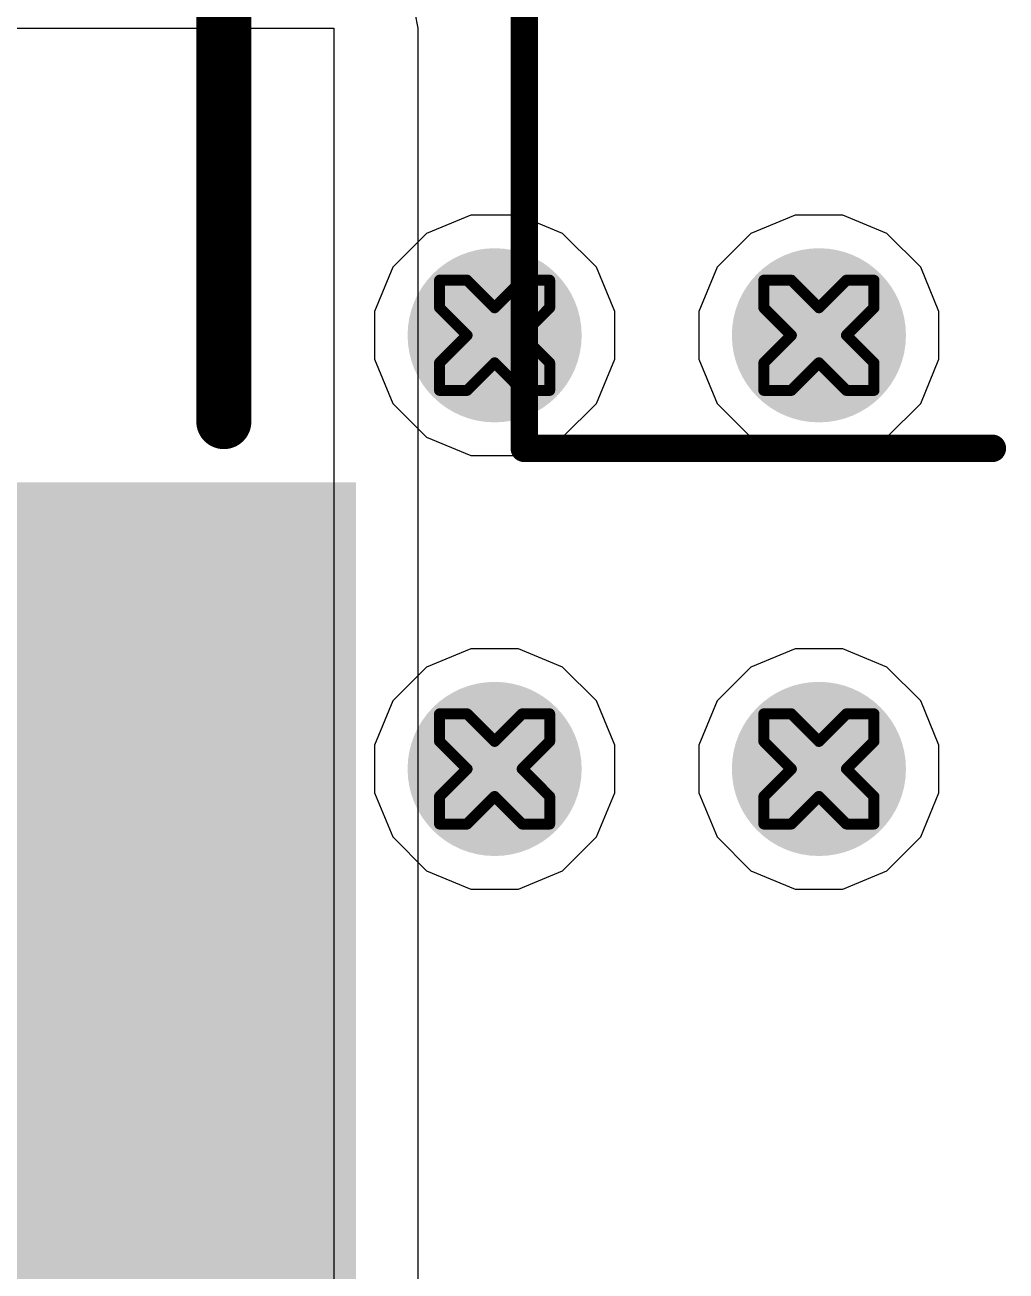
# Model space of a CAD drawing. Header units: inches. Extents: x 0 to 5379, y 0 to 5429.
# Drawn here: x 236.31 to 240.84, y 50.66 to 56.4 of the extents above; entities that cross this region are included whole.
import ezdxf

# ---------------------------------------------------------------- set-up
doc = ezdxf.new("R2010")
doc.units = ezdxf.units.IN
for name, color, linetype in [('Bottom Layer', 5, 'Continuous'), ('Bottom Solder', 6, 'Continuous'), ('Drill Drawing', 1, 'Continuous'), ('GND01', 16, 'Continuous'), ('GND02', 76, 'Continuous'), ('PWR', 156, 'Continuous'), ('SIG 01', 90, 'Continuous'), ('Top Layer', 1, 'Continuous'), ('Top Overlay', 2, 'Continuous'), ('Top Paste', 8, 'Continuous'), ('Top Solder', 216, 'Continuous'), ('Via Holes', 16, 'Continuous')]:
    doc.layers.add(name, color=color, linetype=linetype)

# ---------------------------------------------------------------- blocks, each defined once
blk = doc.blocks.new('RVT1H470M0607_9')
at = {"layer": 'Top Overlay'}
for points in [[(3.3214, -3.3274, 0.127, 0.127, 0), (3.3214, -1.1684, 0.127, 0.127, 0)], [(3.3214, -3.3274, 0.127, 0.127, 0), (-1.8348, -3.3274, 0.127, 0.127, 0)]]:
    blk.add_lwpolyline(points, format="xyseb", dxfattribs=at)
for points in [[(3.2897, -1.1684, 0.0635, 0.0635, 1), (3.3532, -1.1684, 0.0635, 0.0635, 1)], [(3.2897, -3.3274, 0.0635, 0.0635, 1), (3.3532, -3.3274, 0.0635, 0.0635, 1)], [(3.2897, -3.3274, 0.0635, 0.0635, 1), (3.3532, -3.3274, 0.0635, 0.0635, 1)]]:
    blk.add_lwpolyline(points, format="xyseb", close=True, dxfattribs=at)
blk = doc.blocks.new('TO_263_16')
at = {"layer": 'Top Layer'}
blk.add_hatch(color=1, dxfattribs=at).paths.add_polyline_path([(-5.715, 9.78), (5.715, 9.78), (5.715, 0.89), (-5.715, 0.89)])
at = {"layer": 'Top Paste'}
blk.add_hatch(color=8, dxfattribs=at).paths.add_polyline_path([(-5.715, 9.78), (5.715, 9.78), (5.715, 0.89), (-5.715, 0.89)])
at = {"layer": 'Top Solder'}
blk.add_hatch(color=216, dxfattribs=at).paths.add_polyline_path([(-5.8166, 9.8816), (5.8166, 9.8816), (5.8166, 0.7884), (-5.8166, 0.7884)])
at = {"layer": 'Top Overlay'}
blk.add_lwpolyline([(-5.207, 0.508, 0.254, 0.254, 0), (-5.207, -1.6256, 0.254, 0.254, 0)], format="xyseb", dxfattribs=at)
blk.add_lwpolyline([(-5.2705, 0.508, 0.127, 0.127, 1), (-5.1435, 0.508, 0.127, 0.127, 1)], format="xyseb", close=True, dxfattribs=at)

msp = doc.modelspace()

# ---------------------------------------------------------------- hatches: boundary and pattern name
at = {"layer": 'Bottom Layer'}
h = msp.add_hatch(color=5, dxfattribs=at)
edge = h.paths.add_edge_path()
edge.add_arc((238.4791, 54.971), 0.3, 0, 360)
h = msp.add_hatch(color=5, dxfattribs=at)
edge = h.paths.add_edge_path()
edge.add_arc((239.9751, 54.971), 0.3, 0, 360)
h = msp.add_hatch(color=5, dxfattribs=at)
edge = h.paths.add_edge_path()
edge.add_arc((238.4791, 52.971), 0.3, 0, 360)
h = msp.add_hatch(color=5, dxfattribs=at)
edge = h.paths.add_edge_path()
edge.add_arc((239.9751, 52.971), 0.3, 0, 360)
at = {"layer": 'Bottom Solder'}
h = msp.add_hatch(color=6, dxfattribs=at)
edge = h.paths.add_edge_path()
edge.add_arc((238.4791, 54.971), 0.4016, 0, 360)
h = msp.add_hatch(color=6, dxfattribs=at)
edge = h.paths.add_edge_path()
edge.add_arc((239.9751, 54.971), 0.4016, 0, 360)
h = msp.add_hatch(color=6, dxfattribs=at)
edge = h.paths.add_edge_path()
edge.add_arc((238.4791, 52.971), 0.4016, 0, 360)
h = msp.add_hatch(color=6, dxfattribs=at)
edge = h.paths.add_edge_path()
edge.add_arc((239.9751, 52.971), 0.4016, 0, 360)
at = {"layer": 'GND01'}
h = msp.add_hatch(color=16, dxfattribs=at)
edge = h.paths.add_edge_path()
edge.add_arc((238.4791, 54.971), 0.3, 0, 360)
h = msp.add_hatch(color=16, dxfattribs=at)
edge = h.paths.add_edge_path()
edge.add_arc((239.9751, 54.971), 0.3, 0, 360)
h = msp.add_hatch(color=16, dxfattribs=at)
edge = h.paths.add_edge_path()
edge.add_arc((238.4791, 52.971), 0.3, 0, 360)
h = msp.add_hatch(color=16, dxfattribs=at)
edge = h.paths.add_edge_path()
edge.add_arc((239.9751, 52.971), 0.3, 0, 360)
at = {"layer": 'GND02'}
h = msp.add_hatch(color=76, dxfattribs=at)
edge = h.paths.add_edge_path()
edge.add_arc((238.4791, 54.971), 0.3, 0, 360)
h = msp.add_hatch(color=76, dxfattribs=at)
edge = h.paths.add_edge_path()
edge.add_arc((239.9751, 54.971), 0.3, 0, 360)
h = msp.add_hatch(color=76, dxfattribs=at)
edge = h.paths.add_edge_path()
edge.add_arc((238.4791, 52.971), 0.3, 0, 360)
h = msp.add_hatch(color=76, dxfattribs=at)
edge = h.paths.add_edge_path()
edge.add_arc((239.9751, 52.971), 0.3, 0, 360)
at = {"layer": 'PWR'}
h = msp.add_hatch(color=156, dxfattribs=at)
edge = h.paths.add_edge_path()
edge.add_arc((238.4791, 54.971), 0.3, 0, 360)
h = msp.add_hatch(color=156, dxfattribs=at)
edge = h.paths.add_edge_path()
edge.add_arc((239.9751, 54.971), 0.3, 0, 360)
h = msp.add_hatch(color=156, dxfattribs=at)
edge = h.paths.add_edge_path()
edge.add_arc((238.4791, 52.971), 0.3, 0, 360)
h = msp.add_hatch(color=156, dxfattribs=at)
edge = h.paths.add_edge_path()
edge.add_arc((239.9751, 52.971), 0.3, 0, 360)
at = {"layer": 'SIG 01'}
h = msp.add_hatch(color=90, dxfattribs=at)
edge = h.paths.add_edge_path()
edge.add_arc((238.4791, 54.971), 0.3, 0, 360)
h = msp.add_hatch(color=90, dxfattribs=at)
edge = h.paths.add_edge_path()
edge.add_arc((239.9751, 54.971), 0.3, 0, 360)
h = msp.add_hatch(color=90, dxfattribs=at)
edge = h.paths.add_edge_path()
edge.add_arc((238.4791, 52.971), 0.3, 0, 360)
h = msp.add_hatch(color=90, dxfattribs=at)
edge = h.paths.add_edge_path()
edge.add_arc((239.9751, 52.971), 0.3, 0, 360)
at = {"layer": 'Top Layer'}
h = msp.add_hatch(color=1, dxfattribs=at)
edge = h.paths.add_edge_path()
edge.add_arc((238.4791, 54.971), 0.3, 0, 360)
h = msp.add_hatch(color=1, dxfattribs=at)
edge = h.paths.add_edge_path()
edge.add_arc((239.9751, 54.971), 0.3, 0, 360)
h = msp.add_hatch(color=1, dxfattribs=at)
edge = h.paths.add_edge_path()
edge.add_arc((238.4791, 52.971), 0.3, 0, 360)
h = msp.add_hatch(color=1, dxfattribs=at)
edge = h.paths.add_edge_path()
edge.add_arc((239.9751, 52.971), 0.3, 0, 360)
at = {"layer": 'Top Solder'}
h = msp.add_hatch(color=216, dxfattribs=at)
edge = h.paths.add_edge_path()
edge.add_arc((238.4791, 54.971), 0.4016, 0, 360)
h = msp.add_hatch(color=216, dxfattribs=at)
edge = h.paths.add_edge_path()
edge.add_arc((239.9751, 54.971), 0.4016, 0, 360)
h = msp.add_hatch(color=216, dxfattribs=at)
edge = h.paths.add_edge_path()
edge.add_arc((238.4791, 52.971), 0.4016, 0, 360)
h = msp.add_hatch(color=216, dxfattribs=at)
edge = h.paths.add_edge_path()
edge.add_arc((239.9751, 52.971), 0.4016, 0, 360)
at = {"layer": 'Via Holes'}
h = msp.add_hatch(color=7, dxfattribs=at)
edge = h.paths.add_edge_path()
edge.add_arc((238.4791, 54.971), 0.15, 0, 360)
h = msp.add_hatch(color=7, dxfattribs=at)
edge = h.paths.add_edge_path()
edge.add_arc((239.9751, 54.971), 0.15, 0, 360)
h = msp.add_hatch(color=7, dxfattribs=at)
edge = h.paths.add_edge_path()
edge.add_arc((238.4791, 52.971), 0.15, 0, 360)
h = msp.add_hatch(color=7, dxfattribs=at)
edge = h.paths.add_edge_path()
edge.add_arc((239.9751, 52.971), 0.15, 0, 360)

# ---------------------------------------------------------------- linework, layer by layer
at = {"layer": 'Drill Drawing'}
for points in [[(238.2251, 55.098, 0.0508, 0.0508, 0), (238.2251, 55.225, 0.0508, 0.0508, 0)], [(238.2251, 55.225, 0.0508, 0.0508, 0), (238.3521, 55.225, 0.0508, 0.0508, 0)], [(238.3521, 55.225, 0.0508, 0.0508, 0), (238.4791, 55.098, 0.0508, 0.0508, 0)], [(238.4791, 55.098, 0.0508, 0.0508, 0), (238.6061, 55.225, 0.0508, 0.0508, 0)], [(238.6061, 55.225, 0.0508, 0.0508, 0), (238.7331, 55.225, 0.0508, 0.0508, 0)], [(238.7331, 55.098, 0.0508, 0.0508, 0), (238.7331, 55.225, 0.0508, 0.0508, 0)], [(239.7211, 55.098, 0.0508, 0.0508, 0), (239.7211, 55.225, 0.0508, 0.0508, 0)], [(239.7211, 55.225, 0.0508, 0.0508, 0), (239.8481, 55.225, 0.0508, 0.0508, 0)], [(239.8481, 55.225, 0.0508, 0.0508, 0), (239.9751, 55.098, 0.0508, 0.0508, 0)], [(239.9751, 55.098, 0.0508, 0.0508, 0), (240.1021, 55.225, 0.0508, 0.0508, 0)], [(240.1021, 55.225, 0.0508, 0.0508, 0), (240.2291, 55.225, 0.0508, 0.0508, 0)], [(240.2291, 55.098, 0.0508, 0.0508, 0), (240.2291, 55.225, 0.0508, 0.0508, 0)], [(238.2251, 55.098, 0.0508, 0.0508, 0), (238.3521, 54.971, 0.0508, 0.0508, 0)], [(238.6061, 54.971, 0.0508, 0.0508, 0), (238.7331, 55.098, 0.0508, 0.0508, 0)], [(239.7211, 55.098, 0.0508, 0.0508, 0), (239.8481, 54.971, 0.0508, 0.0508, 0)], [(240.1021, 54.971, 0.0508, 0.0508, 0), (240.2291, 55.098, 0.0508, 0.0508, 0)], [(238.2251, 54.844, 0.0508, 0.0508, 0), (238.3521, 54.971, 0.0508, 0.0508, 0)], [(238.6061, 54.971, 0.0508, 0.0508, 0), (238.7331, 54.844, 0.0508, 0.0508, 0)], [(239.7211, 54.844, 0.0508, 0.0508, 0), (239.8481, 54.971, 0.0508, 0.0508, 0)], [(240.1021, 54.971, 0.0508, 0.0508, 0), (240.2291, 54.844, 0.0508, 0.0508, 0)], [(238.2251, 54.717, 0.0508, 0.0508, 0), (238.2251, 54.844, 0.0508, 0.0508, 0)], [(238.3521, 54.717, 0.0508, 0.0508, 0), (238.4791, 54.844, 0.0508, 0.0508, 0)], [(238.4791, 54.844, 0.0508, 0.0508, 0), (238.6061, 54.717, 0.0508, 0.0508, 0)], [(238.7331, 54.717, 0.0508, 0.0508, 0), (238.7331, 54.844, 0.0508, 0.0508, 0)], [(239.7211, 54.717, 0.0508, 0.0508, 0), (239.7211, 54.844, 0.0508, 0.0508, 0)], [(239.8481, 54.717, 0.0508, 0.0508, 0), (239.9751, 54.844, 0.0508, 0.0508, 0)], [(239.9751, 54.844, 0.0508, 0.0508, 0), (240.1021, 54.717, 0.0508, 0.0508, 0)], [(240.2291, 54.717, 0.0508, 0.0508, 0), (240.2291, 54.844, 0.0508, 0.0508, 0)], [(238.2251, 54.717, 0.0508, 0.0508, 0), (238.3521, 54.717, 0.0508, 0.0508, 0)], [(238.6061, 54.717, 0.0508, 0.0508, 0), (238.7331, 54.717, 0.0508, 0.0508, 0)], [(239.7211, 54.717, 0.0508, 0.0508, 0), (239.8481, 54.717, 0.0508, 0.0508, 0)], [(240.1021, 54.717, 0.0508, 0.0508, 0), (240.2291, 54.717, 0.0508, 0.0508, 0)], [(238.2251, 53.098, 0.0508, 0.0508, 0), (238.2251, 53.225, 0.0508, 0.0508, 0)], [(238.2251, 53.225, 0.0508, 0.0508, 0), (238.3521, 53.225, 0.0508, 0.0508, 0)], [(238.3521, 53.225, 0.0508, 0.0508, 0), (238.4791, 53.098, 0.0508, 0.0508, 0)], [(238.4791, 53.098, 0.0508, 0.0508, 0), (238.6061, 53.225, 0.0508, 0.0508, 0)], [(238.6061, 53.225, 0.0508, 0.0508, 0), (238.7331, 53.225, 0.0508, 0.0508, 0)], [(238.7331, 53.098, 0.0508, 0.0508, 0), (238.7331, 53.225, 0.0508, 0.0508, 0)], [(239.7211, 53.098, 0.0508, 0.0508, 0), (239.7211, 53.225, 0.0508, 0.0508, 0)], [(239.7211, 53.225, 0.0508, 0.0508, 0), (239.8481, 53.225, 0.0508, 0.0508, 0)], [(239.8481, 53.225, 0.0508, 0.0508, 0), (239.9751, 53.098, 0.0508, 0.0508, 0)], [(239.9751, 53.098, 0.0508, 0.0508, 0), (240.1021, 53.225, 0.0508, 0.0508, 0)], [(240.1021, 53.225, 0.0508, 0.0508, 0), (240.2291, 53.225, 0.0508, 0.0508, 0)], [(240.2291, 53.098, 0.0508, 0.0508, 0), (240.2291, 53.225, 0.0508, 0.0508, 0)], [(238.2251, 53.098, 0.0508, 0.0508, 0), (238.3521, 52.971, 0.0508, 0.0508, 0)], [(238.6061, 52.971, 0.0508, 0.0508, 0), (238.7331, 53.098, 0.0508, 0.0508, 0)], [(239.7211, 53.098, 0.0508, 0.0508, 0), (239.8481, 52.971, 0.0508, 0.0508, 0)], [(240.1021, 52.971, 0.0508, 0.0508, 0), (240.2291, 53.098, 0.0508, 0.0508, 0)], [(238.2251, 52.844, 0.0508, 0.0508, 0), (238.3521, 52.971, 0.0508, 0.0508, 0)], [(238.6061, 52.971, 0.0508, 0.0508, 0), (238.7331, 52.844, 0.0508, 0.0508, 0)], [(239.7211, 52.844, 0.0508, 0.0508, 0), (239.8481, 52.971, 0.0508, 0.0508, 0)], [(240.1021, 52.971, 0.0508, 0.0508, 0), (240.2291, 52.844, 0.0508, 0.0508, 0)], [(238.2251, 52.717, 0.0508, 0.0508, 0), (238.2251, 52.844, 0.0508, 0.0508, 0)], [(238.3521, 52.717, 0.0508, 0.0508, 0), (238.4791, 52.844, 0.0508, 0.0508, 0)], [(238.4791, 52.844, 0.0508, 0.0508, 0), (238.6061, 52.717, 0.0508, 0.0508, 0)], [(238.7331, 52.717, 0.0508, 0.0508, 0), (238.7331, 52.844, 0.0508, 0.0508, 0)], [(239.7211, 52.717, 0.0508, 0.0508, 0), (239.7211, 52.844, 0.0508, 0.0508, 0)], [(239.8481, 52.717, 0.0508, 0.0508, 0), (239.9751, 52.844, 0.0508, 0.0508, 0)], [(239.9751, 52.844, 0.0508, 0.0508, 0), (240.1021, 52.717, 0.0508, 0.0508, 0)], [(240.2291, 52.717, 0.0508, 0.0508, 0), (240.2291, 52.844, 0.0508, 0.0508, 0)], [(238.2251, 52.717, 0.0508, 0.0508, 0), (238.3521, 52.717, 0.0508, 0.0508, 0)], [(238.6061, 52.717, 0.0508, 0.0508, 0), (238.7331, 52.717, 0.0508, 0.0508, 0)], [(239.7211, 52.717, 0.0508, 0.0508, 0), (239.8481, 52.717, 0.0508, 0.0508, 0)], [(240.1021, 52.717, 0.0508, 0.0508, 0), (240.2291, 52.717, 0.0508, 0.0508, 0)]]:
    msp.add_lwpolyline(points, format="xyseb", dxfattribs=at)
for points in [[(238.2124, 55.225, 0.0254, 0.0254, 1), (238.2378, 55.225, 0.0254, 0.0254, 1)], [(238.2124, 55.225, 0.0254, 0.0254, 1), (238.2378, 55.225, 0.0254, 0.0254, 1)], [(238.3394, 55.225, 0.0254, 0.0254, 1), (238.3648, 55.225, 0.0254, 0.0254, 1)], [(238.3394, 55.225, 0.0254, 0.0254, 1), (238.3648, 55.225, 0.0254, 0.0254, 1)], [(238.5934, 55.225, 0.0254, 0.0254, 1), (238.6188, 55.225, 0.0254, 0.0254, 1)], [(238.5934, 55.225, 0.0254, 0.0254, 1), (238.6188, 55.225, 0.0254, 0.0254, 1)], [(238.7204, 55.225, 0.0254, 0.0254, 1), (238.7458, 55.225, 0.0254, 0.0254, 1)], [(238.7204, 55.225, 0.0254, 0.0254, 1), (238.7458, 55.225, 0.0254, 0.0254, 1)], [(239.7084, 55.225, 0.0254, 0.0254, 1), (239.7338, 55.225, 0.0254, 0.0254, 1)], [(239.7084, 55.225, 0.0254, 0.0254, 1), (239.7338, 55.225, 0.0254, 0.0254, 1)], [(239.8354, 55.225, 0.0254, 0.0254, 1), (239.8608, 55.225, 0.0254, 0.0254, 1)], [(239.8354, 55.225, 0.0254, 0.0254, 1), (239.8608, 55.225, 0.0254, 0.0254, 1)], [(240.0894, 55.225, 0.0254, 0.0254, 1), (240.1148, 55.225, 0.0254, 0.0254, 1)], [(240.0894, 55.225, 0.0254, 0.0254, 1), (240.1148, 55.225, 0.0254, 0.0254, 1)], [(240.2164, 55.225, 0.0254, 0.0254, 1), (240.2418, 55.225, 0.0254, 0.0254, 1)], [(240.2164, 55.225, 0.0254, 0.0254, 1), (240.2418, 55.225, 0.0254, 0.0254, 1)], [(238.2124, 55.098, 0.0254, 0.0254, 1), (238.2378, 55.098, 0.0254, 0.0254, 1)], [(238.2124, 55.098, 0.0254, 0.0254, 1), (238.2378, 55.098, 0.0254, 0.0254, 1)], [(238.4664, 55.098, 0.0254, 0.0254, 1), (238.4918, 55.098, 0.0254, 0.0254, 1)], [(238.4664, 55.098, 0.0254, 0.0254, 1), (238.4918, 55.098, 0.0254, 0.0254, 1)], [(238.7204, 55.098, 0.0254, 0.0254, 1), (238.7458, 55.098, 0.0254, 0.0254, 1)], [(238.7204, 55.098, 0.0254, 0.0254, 1), (238.7458, 55.098, 0.0254, 0.0254, 1)], [(239.7084, 55.098, 0.0254, 0.0254, 1), (239.7338, 55.098, 0.0254, 0.0254, 1)], [(239.7084, 55.098, 0.0254, 0.0254, 1), (239.7338, 55.098, 0.0254, 0.0254, 1)], [(239.9624, 55.098, 0.0254, 0.0254, 1), (239.9878, 55.098, 0.0254, 0.0254, 1)], [(239.9624, 55.098, 0.0254, 0.0254, 1), (239.9878, 55.098, 0.0254, 0.0254, 1)], [(240.2164, 55.098, 0.0254, 0.0254, 1), (240.2418, 55.098, 0.0254, 0.0254, 1)], [(240.2164, 55.098, 0.0254, 0.0254, 1), (240.2418, 55.098, 0.0254, 0.0254, 1)], [(238.3394, 54.971, 0.0254, 0.0254, 1), (238.3648, 54.971, 0.0254, 0.0254, 1)], [(238.3394, 54.971, 0.0254, 0.0254, 1), (238.3648, 54.971, 0.0254, 0.0254, 1)], [(238.5934, 54.971, 0.0254, 0.0254, 1), (238.6188, 54.971, 0.0254, 0.0254, 1)], [(238.5934, 54.971, 0.0254, 0.0254, 1), (238.6188, 54.971, 0.0254, 0.0254, 1)], [(239.8354, 54.971, 0.0254, 0.0254, 1), (239.8608, 54.971, 0.0254, 0.0254, 1)], [(239.8354, 54.971, 0.0254, 0.0254, 1), (239.8608, 54.971, 0.0254, 0.0254, 1)], [(240.0894, 54.971, 0.0254, 0.0254, 1), (240.1148, 54.971, 0.0254, 0.0254, 1)], [(240.0894, 54.971, 0.0254, 0.0254, 1), (240.1148, 54.971, 0.0254, 0.0254, 1)], [(238.2124, 54.844, 0.0254, 0.0254, 1), (238.2378, 54.844, 0.0254, 0.0254, 1)], [(238.2124, 54.844, 0.0254, 0.0254, 1), (238.2378, 54.844, 0.0254, 0.0254, 1)], [(238.4664, 54.844, 0.0254, 0.0254, 1), (238.4918, 54.844, 0.0254, 0.0254, 1)], [(238.4664, 54.844, 0.0254, 0.0254, 1), (238.4918, 54.844, 0.0254, 0.0254, 1)], [(238.7204, 54.844, 0.0254, 0.0254, 1), (238.7458, 54.844, 0.0254, 0.0254, 1)], [(238.7204, 54.844, 0.0254, 0.0254, 1), (238.7458, 54.844, 0.0254, 0.0254, 1)], [(239.7084, 54.844, 0.0254, 0.0254, 1), (239.7338, 54.844, 0.0254, 0.0254, 1)], [(239.7084, 54.844, 0.0254, 0.0254, 1), (239.7338, 54.844, 0.0254, 0.0254, 1)], [(239.9624, 54.844, 0.0254, 0.0254, 1), (239.9878, 54.844, 0.0254, 0.0254, 1)], [(239.9624, 54.844, 0.0254, 0.0254, 1), (239.9878, 54.844, 0.0254, 0.0254, 1)], [(240.2164, 54.844, 0.0254, 0.0254, 1), (240.2418, 54.844, 0.0254, 0.0254, 1)], [(240.2164, 54.844, 0.0254, 0.0254, 1), (240.2418, 54.844, 0.0254, 0.0254, 1)], [(238.2124, 54.717, 0.0254, 0.0254, 1), (238.2378, 54.717, 0.0254, 0.0254, 1)], [(238.2124, 54.717, 0.0254, 0.0254, 1), (238.2378, 54.717, 0.0254, 0.0254, 1)], [(238.3394, 54.717, 0.0254, 0.0254, 1), (238.3648, 54.717, 0.0254, 0.0254, 1)], [(238.3394, 54.717, 0.0254, 0.0254, 1), (238.3648, 54.717, 0.0254, 0.0254, 1)], [(238.5934, 54.717, 0.0254, 0.0254, 1), (238.6188, 54.717, 0.0254, 0.0254, 1)], [(238.5934, 54.717, 0.0254, 0.0254, 1), (238.6188, 54.717, 0.0254, 0.0254, 1)], [(238.7204, 54.717, 0.0254, 0.0254, 1), (238.7458, 54.717, 0.0254, 0.0254, 1)], [(238.7204, 54.717, 0.0254, 0.0254, 1), (238.7458, 54.717, 0.0254, 0.0254, 1)], [(239.7084, 54.717, 0.0254, 0.0254, 1), (239.7338, 54.717, 0.0254, 0.0254, 1)], [(239.7084, 54.717, 0.0254, 0.0254, 1), (239.7338, 54.717, 0.0254, 0.0254, 1)], [(239.8354, 54.717, 0.0254, 0.0254, 1), (239.8608, 54.717, 0.0254, 0.0254, 1)], [(239.8354, 54.717, 0.0254, 0.0254, 1), (239.8608, 54.717, 0.0254, 0.0254, 1)], [(240.0894, 54.717, 0.0254, 0.0254, 1), (240.1148, 54.717, 0.0254, 0.0254, 1)], [(240.0894, 54.717, 0.0254, 0.0254, 1), (240.1148, 54.717, 0.0254, 0.0254, 1)], [(240.2164, 54.717, 0.0254, 0.0254, 1), (240.2418, 54.717, 0.0254, 0.0254, 1)], [(240.2164, 54.717, 0.0254, 0.0254, 1), (240.2418, 54.717, 0.0254, 0.0254, 1)], [(238.2124, 53.225, 0.0254, 0.0254, 1), (238.2378, 53.225, 0.0254, 0.0254, 1)], [(238.2124, 53.225, 0.0254, 0.0254, 1), (238.2378, 53.225, 0.0254, 0.0254, 1)], [(238.3394, 53.225, 0.0254, 0.0254, 1), (238.3648, 53.225, 0.0254, 0.0254, 1)], [(238.3394, 53.225, 0.0254, 0.0254, 1), (238.3648, 53.225, 0.0254, 0.0254, 1)], [(238.5934, 53.225, 0.0254, 0.0254, 1), (238.6188, 53.225, 0.0254, 0.0254, 1)], [(238.5934, 53.225, 0.0254, 0.0254, 1), (238.6188, 53.225, 0.0254, 0.0254, 1)], [(238.7204, 53.225, 0.0254, 0.0254, 1), (238.7458, 53.225, 0.0254, 0.0254, 1)], [(238.7204, 53.225, 0.0254, 0.0254, 1), (238.7458, 53.225, 0.0254, 0.0254, 1)], [(239.7084, 53.225, 0.0254, 0.0254, 1), (239.7338, 53.225, 0.0254, 0.0254, 1)], [(239.7084, 53.225, 0.0254, 0.0254, 1), (239.7338, 53.225, 0.0254, 0.0254, 1)], [(239.8354, 53.225, 0.0254, 0.0254, 1), (239.8608, 53.225, 0.0254, 0.0254, 1)], [(239.8354, 53.225, 0.0254, 0.0254, 1), (239.8608, 53.225, 0.0254, 0.0254, 1)], [(240.0894, 53.225, 0.0254, 0.0254, 1), (240.1148, 53.225, 0.0254, 0.0254, 1)], [(240.0894, 53.225, 0.0254, 0.0254, 1), (240.1148, 53.225, 0.0254, 0.0254, 1)], [(240.2164, 53.225, 0.0254, 0.0254, 1), (240.2418, 53.225, 0.0254, 0.0254, 1)], [(240.2164, 53.225, 0.0254, 0.0254, 1), (240.2418, 53.225, 0.0254, 0.0254, 1)], [(238.2124, 53.098, 0.0254, 0.0254, 1), (238.2378, 53.098, 0.0254, 0.0254, 1)], [(238.2124, 53.098, 0.0254, 0.0254, 1), (238.2378, 53.098, 0.0254, 0.0254, 1)], [(238.4664, 53.098, 0.0254, 0.0254, 1), (238.4918, 53.098, 0.0254, 0.0254, 1)], [(238.4664, 53.098, 0.0254, 0.0254, 1), (238.4918, 53.098, 0.0254, 0.0254, 1)], [(238.7204, 53.098, 0.0254, 0.0254, 1), (238.7458, 53.098, 0.0254, 0.0254, 1)], [(238.7204, 53.098, 0.0254, 0.0254, 1), (238.7458, 53.098, 0.0254, 0.0254, 1)], [(239.7084, 53.098, 0.0254, 0.0254, 1), (239.7338, 53.098, 0.0254, 0.0254, 1)], [(239.7084, 53.098, 0.0254, 0.0254, 1), (239.7338, 53.098, 0.0254, 0.0254, 1)], [(239.9624, 53.098, 0.0254, 0.0254, 1), (239.9878, 53.098, 0.0254, 0.0254, 1)], [(239.9624, 53.098, 0.0254, 0.0254, 1), (239.9878, 53.098, 0.0254, 0.0254, 1)], [(240.2164, 53.098, 0.0254, 0.0254, 1), (240.2418, 53.098, 0.0254, 0.0254, 1)], [(240.2164, 53.098, 0.0254, 0.0254, 1), (240.2418, 53.098, 0.0254, 0.0254, 1)], [(238.3394, 52.971, 0.0254, 0.0254, 1), (238.3648, 52.971, 0.0254, 0.0254, 1)], [(238.3394, 52.971, 0.0254, 0.0254, 1), (238.3648, 52.971, 0.0254, 0.0254, 1)], [(238.5934, 52.971, 0.0254, 0.0254, 1), (238.6188, 52.971, 0.0254, 0.0254, 1)], [(238.5934, 52.971, 0.0254, 0.0254, 1), (238.6188, 52.971, 0.0254, 0.0254, 1)], [(239.8354, 52.971, 0.0254, 0.0254, 1), (239.8608, 52.971, 0.0254, 0.0254, 1)], [(239.8354, 52.971, 0.0254, 0.0254, 1), (239.8608, 52.971, 0.0254, 0.0254, 1)], [(240.0894, 52.971, 0.0254, 0.0254, 1), (240.1148, 52.971, 0.0254, 0.0254, 1)], [(240.0894, 52.971, 0.0254, 0.0254, 1), (240.1148, 52.971, 0.0254, 0.0254, 1)], [(238.2124, 52.844, 0.0254, 0.0254, 1), (238.2378, 52.844, 0.0254, 0.0254, 1)], [(238.2124, 52.844, 0.0254, 0.0254, 1), (238.2378, 52.844, 0.0254, 0.0254, 1)], [(238.4664, 52.844, 0.0254, 0.0254, 1), (238.4918, 52.844, 0.0254, 0.0254, 1)], [(238.4664, 52.844, 0.0254, 0.0254, 1), (238.4918, 52.844, 0.0254, 0.0254, 1)], [(238.7204, 52.844, 0.0254, 0.0254, 1), (238.7458, 52.844, 0.0254, 0.0254, 1)], [(238.7204, 52.844, 0.0254, 0.0254, 1), (238.7458, 52.844, 0.0254, 0.0254, 1)], [(239.7084, 52.844, 0.0254, 0.0254, 1), (239.7338, 52.844, 0.0254, 0.0254, 1)], [(239.7084, 52.844, 0.0254, 0.0254, 1), (239.7338, 52.844, 0.0254, 0.0254, 1)], [(239.9624, 52.844, 0.0254, 0.0254, 1), (239.9878, 52.844, 0.0254, 0.0254, 1)], [(239.9624, 52.844, 0.0254, 0.0254, 1), (239.9878, 52.844, 0.0254, 0.0254, 1)], [(240.2164, 52.844, 0.0254, 0.0254, 1), (240.2418, 52.844, 0.0254, 0.0254, 1)], [(240.2164, 52.844, 0.0254, 0.0254, 1), (240.2418, 52.844, 0.0254, 0.0254, 1)], [(238.2124, 52.717, 0.0254, 0.0254, 1), (238.2378, 52.717, 0.0254, 0.0254, 1)], [(238.2124, 52.717, 0.0254, 0.0254, 1), (238.2378, 52.717, 0.0254, 0.0254, 1)], [(238.3394, 52.717, 0.0254, 0.0254, 1), (238.3648, 52.717, 0.0254, 0.0254, 1)], [(238.3394, 52.717, 0.0254, 0.0254, 1), (238.3648, 52.717, 0.0254, 0.0254, 1)], [(238.5934, 52.717, 0.0254, 0.0254, 1), (238.6188, 52.717, 0.0254, 0.0254, 1)], [(238.5934, 52.717, 0.0254, 0.0254, 1), (238.6188, 52.717, 0.0254, 0.0254, 1)], [(238.7204, 52.717, 0.0254, 0.0254, 1), (238.7458, 52.717, 0.0254, 0.0254, 1)], [(238.7204, 52.717, 0.0254, 0.0254, 1), (238.7458, 52.717, 0.0254, 0.0254, 1)], [(239.7084, 52.717, 0.0254, 0.0254, 1), (239.7338, 52.717, 0.0254, 0.0254, 1)], [(239.7084, 52.717, 0.0254, 0.0254, 1), (239.7338, 52.717, 0.0254, 0.0254, 1)], [(239.8354, 52.717, 0.0254, 0.0254, 1), (239.8608, 52.717, 0.0254, 0.0254, 1)], [(239.8354, 52.717, 0.0254, 0.0254, 1), (239.8608, 52.717, 0.0254, 0.0254, 1)], [(240.0894, 52.717, 0.0254, 0.0254, 1), (240.1148, 52.717, 0.0254, 0.0254, 1)], [(240.0894, 52.717, 0.0254, 0.0254, 1), (240.1148, 52.717, 0.0254, 0.0254, 1)], [(240.2164, 52.717, 0.0254, 0.0254, 1), (240.2418, 52.717, 0.0254, 0.0254, 1)], [(240.2164, 52.717, 0.0254, 0.0254, 1), (240.2418, 52.717, 0.0254, 0.0254, 1)]]:
    msp.add_lwpolyline(points, format="xyseb", close=True, dxfattribs=at)
at = {"layer": 'PWR'}
for p, q in [((238.3689, 55.525), (238.1653, 55.4407)), ((238.5893, 55.525), (238.3689, 55.525)), ((238.7929, 55.4407), (238.5893, 55.525)), ((239.8649, 55.525), (239.6613, 55.4407)), ((240.0853, 55.525), (239.8649, 55.525)), ((240.2889, 55.4407), (240.0853, 55.525)), ((238.1653, 55.4407), (238.0094, 55.2848)), ((238.9487, 55.2848), (238.7929, 55.4407)), ((239.6613, 55.4407), (239.5054, 55.2848)), ((240.4447, 55.2848), (240.2889, 55.4407)), ((238.0094, 55.2848), (237.9251, 55.0812)), ((239.0331, 55.0812), (238.9487, 55.2848)), ((239.5054, 55.2848), (239.4211, 55.0812)), ((240.5291, 55.0812), (240.4447, 55.2848)), ((237.9251, 55.0812), (237.9251, 54.8608)), ((239.0331, 54.8608), (239.0331, 55.0812)), ((239.4211, 55.0812), (239.4211, 54.8608)), ((240.5291, 54.8608), (240.5291, 55.0812)), ((237.9251, 54.8608), (238.0094, 54.6572)), ((238.9487, 54.6572), (239.0331, 54.8608)), ((239.4211, 54.8608), (239.5054, 54.6572)), ((240.4447, 54.6572), (240.5291, 54.8608)), ((238.0094, 54.6572), (238.1653, 54.5013)), ((238.7929, 54.5013), (238.9487, 54.6572)), ((239.5054, 54.6572), (239.6613, 54.5013)), ((240.2889, 54.5013), (240.4447, 54.6572)), ((238.1653, 54.5013), (238.3689, 54.417)), ((238.5893, 54.417), (238.7929, 54.5013)), ((239.6613, 54.5013), (239.8649, 54.417)), ((240.0853, 54.417), (240.2889, 54.5013)), ((238.3689, 54.417), (238.5893, 54.417)), ((239.8649, 54.417), (240.0853, 54.417)), ((238.3689, 53.525), (238.1653, 53.4407)), ((238.5893, 53.525), (238.3689, 53.525)), ((238.7929, 53.4407), (238.5893, 53.525)), ((239.8649, 53.525), (239.6613, 53.4407)), ((240.0853, 53.525), (239.8649, 53.525)), ((240.2889, 53.4407), (240.0853, 53.525)), ((238.1653, 53.4407), (238.0094, 53.2848)), ((238.9487, 53.2848), (238.7929, 53.4407)), ((239.6613, 53.4407), (239.5054, 53.2848)), ((240.4447, 53.2848), (240.2889, 53.4407)), ((238.0094, 53.2848), (237.9251, 53.0812)), ((239.0331, 53.0812), (238.9487, 53.2848)), ((239.5054, 53.2848), (239.4211, 53.0812)), ((240.5291, 53.0812), (240.4447, 53.2848)), ((237.9251, 53.0812), (237.9251, 52.8608)), ((239.0331, 52.8608), (239.0331, 53.0812)), ((239.4211, 53.0812), (239.4211, 52.8608)), ((240.5291, 52.8608), (240.5291, 53.0812)), ((237.9251, 52.8608), (238.0094, 52.6572)), ((238.9487, 52.6572), (239.0331, 52.8608)), ((239.4211, 52.8608), (239.5054, 52.6572)), ((240.4447, 52.6572), (240.5291, 52.8608)), ((238.0094, 52.6572), (238.1653, 52.5013)), ((238.7929, 52.5013), (238.9487, 52.6572)), ((239.5054, 52.6572), (239.6613, 52.5013)), ((240.2889, 52.5013), (240.4447, 52.6572)), ((238.1653, 52.5013), (238.3689, 52.417)), ((238.5893, 52.417), (238.7929, 52.5013)), ((239.6613, 52.5013), (239.8649, 52.417)), ((240.0853, 52.417), (240.2889, 52.5013)), ((238.3689, 52.417), (238.5893, 52.417)), ((239.8649, 52.417), (240.0853, 52.417))]:
    msp.add_line(p, q, dxfattribs=at)
at = {"layer": 'Top Layer'}
for p, q in [((238.1263, 56.388), (238.0968, 56.5367)), ((222.0737, 56.388), (237.7379, 56.388)), ((237.7379, 56.388), (237.7379, 22.86)), ((238.1263, 37.616), (238.1263, 56.388))]:
    msp.add_line(p, q, dxfattribs=at)

# ---------------------------------------------------------------- block references
for name, p, rotation in [('TO_263_16', (232.0229, 55.081), 180), ('RVT1H470M0607_9', (241.9435, 57.771), 270)]:
    msp.add_blockref(name, p, dxfattribs=dict(rotation=rotation))

doc.saveas('drawing.dxf')
